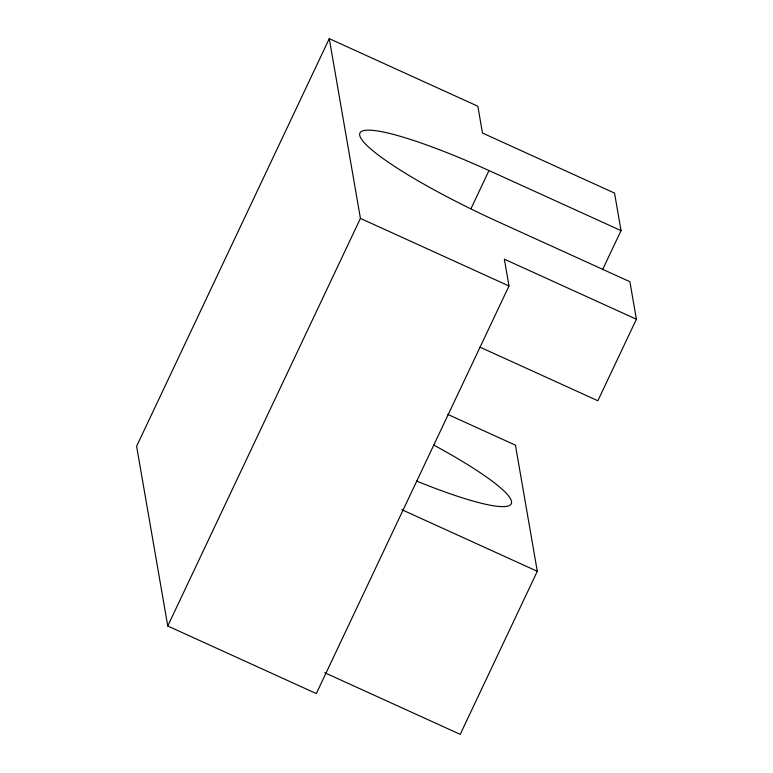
<?xml version="1.0" encoding="UTF-8"?>
<svg xmlns="http://www.w3.org/2000/svg" width="773" height="773" viewBox="0 0 773 773"><rect width="100%" height="100%" fill="white"/><g stroke="black" fill="none" stroke-linecap="round" stroke-linejoin="round"><path stroke-width="1.16" d="M602.534 269.748L621.038 230.625L614.535 193.095L482.487 133.033L477.84 106.23L329.279 38.65L136.608 446.253L167.76 626.004L316.312 693.584L508.992 285.971L504.344 259.168L636.392 319.23L597.858 400.752L479.994 347.145M167.76 626.004L360.431 218.392L329.279 38.65M471.008 208.594L488.99 170.553L621.038 230.625M447.712 414.367L515.436 445.171L537.293 571.305L460.225 734.35L324.776 672.742M360.431 218.392L508.992 285.971M401.844 509.697L537.293 571.305M636.392 319.23L629.889 281.71L497.841 221.638A147.624 21.306 25.3 0 1 359.716 135.285A147.624 21.306 25.3 0 1 488.99 170.553M433.779 445.093A147.624 21.306 25.3 0 1 511.272 503.754A147.624 21.306 25.3 0 1 416.686 481.077"/></g></svg>
